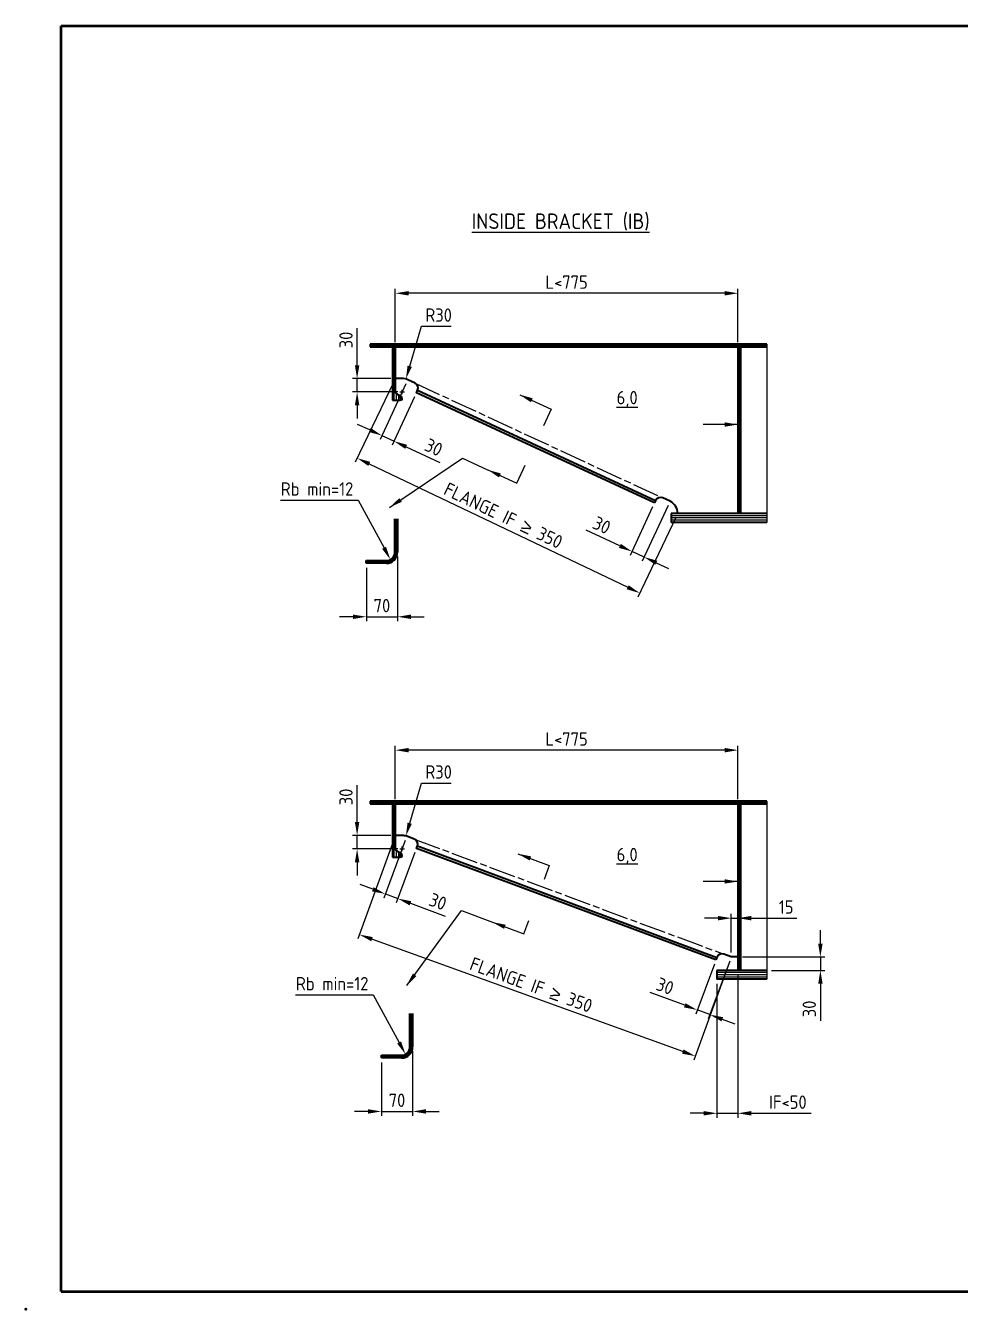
# Model space of a CAD drawing. Header units: millimetres. Extents: x 0 to 4195, y 0 to 2965.
# Drawn here: x 0 to 2098, y 0 to 2880 of the extents above; entities that cross this region are included whole.
import ezdxf
from ezdxf.enums import TextEntityAlignment as Align

# ---------------------------------------------------------------- set-up
doc = ezdxf.new("R2010")
doc.units = ezdxf.units.MM
doc.header["$LTSCALE"] = 5
doc.linetypes.add('AM_ISO08W050', pattern=[18, 12, -1.5, 3, -1.5])
for name, color, linetype, lineweight in [('AM_BOR', 7, 'Continuous', 50), ('Mechanical-AM_0', 7, 'Continuous', 40), ('Mechanical-AM_4', 3, 'Continuous', 25), ('Mechanical-AM_5', 3, 'Continuous', 25), ('Mechanical-AM_7', 4, 'AM_ISO08W050', 25), ('Mechanical-AM_8', 1, 'Continuous', 25)]:
    doc.layers.add(name, color=color, linetype=linetype, lineweight=lineweight)
doc.styles.get("Standard").update_dxf_attribs({"font": 'ISOCP.SHX'})
doc.linetypes.add('amzigzag', pattern='A,0.0001,[135,ltypeshp.shx,S=0.04,R=0,X=0,Y=0],-11', length=11.0001)
doc.dimstyles.new('AM_ISO$0', dxfattribs={"dimtxt": 3, "dimasz": 3, "dimexe": 1, "dimexo": 1, "dimgap": 1, "dimtad": 1, "dimdec": 0, "dimdsep": 46, "dimtxsty": 'Standard', "dimcen": 0, "dimclrd": 256, "dimclre": 256, "dimclrt": 2, "dimadec": 0, "dimazin": 2, "dimtp": 0.1, "dimtm": 0.1, "dimtfac": 0.71, "dimtdec": 0, "dimtmove": 0, "dimatfit": 3, "dimfxl": 1, "dimtzin": 0, "dimlwd": -1, "dimlwe": -1, "dimarcsym": 1})
doc.dimstyles.new('AM_ISO$4', dxfattribs={"dimtxt": 3, "dimasz": 3, "dimexe": 1, "dimexo": 1, "dimgap": 1, "dimtad": 1, "dimtoh": 1, "dimdec": 0, "dimdsep": 46, "dimtxsty": 'Standard', "dimcen": 0, "dimclrd": 256, "dimclre": 256, "dimclrt": 2, "dimadec": 0, "dimazin": 2, "dimtp": 0.1, "dimtm": 0.1, "dimtfac": 0.71, "dimtdec": 3, "dimtofl": 0, "dimtmove": 0, "dimatfit": 0, "dimfxl": 1, "dimtzin": 0, "dimlwd": -1, "dimlwe": -1, "dimarcsym": 1})
doc.dimstyles.new('AM_ISO$7', dxfattribs={"dimtxt": 3, "dimasz": 3, "dimexe": 1, "dimexo": 1, "dimgap": 1, "dimtad": 1, "dimdec": 0, "dimdsep": 46, "dimtxsty": 'Standard', "dimcen": 0, "dimclrd": 256, "dimclre": 256, "dimclrt": 2, "dimadec": 0, "dimazin": 2, "dimtp": 0.1, "dimtm": 0.1, "dimtfac": 0.71, "dimtdec": 0, "dimtmove": 0, "dimatfit": 3, "dimfxl": 1, "dimtzin": 0, "dimlwd": -1, "dimlwe": -1, "dimarcsym": 1})

# ---------------------------------------------------------------- blocks, each defined once
blk = doc.blocks.new('A1')
at = {"layer": 'AM_BOR', "color": 161}
for p, q in [((16, 576), (816, 576)), ((16, 8), (16, 576)), ((16, 8), (816, 8))]:
    blk.add_line(p, q, dxfattribs=at)
at = {"layer": 'AM_BOR'}
blk.add_point((0, 0), dxfattribs=at)
blk = doc.blocks.new('*D80')
at = {"layer": 'Defpoints', "color": 0, "transparency": 16777216}
for p in [(764.5, 1673.8), (834.5, 1698.8), (834.5, 1553.8)]:
    blk.add_point(p, dxfattribs=at)
at = {"layer": 'Mechanical-AM_5', "transparency": 16777216}
for p, q in [((834.5, 1688.8), (834.5, 1543.8)), ((764.5, 1663.8), (764.5, 1543.8)), ((734.5, 1553.8), (704.5, 1553.8)), ((764.5, 1553.8), (834.5, 1553.8)), ((864.5, 1553.8), (894.5, 1553.8))]:
    blk.add_line(p, q, dxfattribs=at)
for points in [[(734.5, 1558.8), (734.5, 1548.8), (764.5, 1553.8)], [(864.5, 1558.8), (864.5, 1548.8), (834.5, 1553.8)]]:
    blk.add_solid(points, dxfattribs=at)
at = {"layer": 'Mechanical-AM_5', "color": 2, "transparency": 16777216, "insert": (799.5, 1578.8), "char_height": 30, "attachment_point": 5}
blk.add_mtext('70', dxfattribs=at)
blk = doc.blocks.new('*D55')
at = {"layer": 'Defpoints', "color": 0, "transparency": 16777216}
for p in [(829.4, 2279.6), (829.4, 2159.6), (1598.4, 2159.6)]:
    blk.add_point(p, dxfattribs=at)
at = {"layer": 'Mechanical-AM_5', "transparency": 16777216}
for p, q in [((829.4, 2169.6), (829.4, 2289.6)), ((1568.4, 2279.6), (859.4, 2279.6)), ((1598.4, 2169.6), (1598.4, 2289.6))]:
    blk.add_line(p, q, dxfattribs=at)
for points in [[(859.4, 2284.6), (859.4, 2274.6), (829.4, 2279.6)], [(1568.4, 2284.6), (1568.4, 2274.6), (1598.4, 2279.6)]]:
    blk.add_solid(points, dxfattribs=at)
at = {"layer": 'Mechanical-AM_5', "color": 2, "transparency": 16777216, "insert": (1213.9, 2304.6), "char_height": 30, "attachment_point": 5}
blk.add_mtext('L<775', dxfattribs=at)
blk = doc.blocks.new('HP_120x6_sv')
at = {"ltscale": 0.35}
for p, q in [((0, 0), (0, -120)), ((0, 0), (6, 0)), ((6, 0), (6, -101.3)), ((8.2, -105.2), (19.3, -111.6)), ((0, -120), (17, -120))]:
    blk.add_line(p, q, dxfattribs=at)
for centre, start, end in [((10.5, -101.3), 180, 240), ((17, -115.5), 270, 60)]:
    blk.add_arc(centre, 4.5, start, end, dxfattribs=at)
at = {"layer": 'Mechanical-AM_8'}
for p, q in [((3, 0), (3, -120)), ((8, -105.1), (8, -120)), ((13, -108), (13, -120)), ((18, -110.9), (18, -120))]:
    blk.add_line(p, q, dxfattribs=at)
blk = doc.blocks.new('*D56')
at = {"layer": 'Defpoints', "color": 0, "transparency": 16777216}
for p in [(809.5, 1698.8), (818.6, 1682.1)]:
    blk.add_point(p, dxfattribs=at)
at = {"layer": 'Mechanical-AM_5', "transparency": 16777216}
for p, q in [((572, 1815.5), (745.8, 1815.5)), ((745.8, 1815.5), (804.2, 1708.4))]:
    blk.add_line(p, q, dxfattribs=at)
blk.add_arc((809.5, 1698.8), 19, 270, 328.7733, dxfattribs=at)
blk.add_solid([(808.6, 1710.8), (799.8, 1706.1), (818.6, 1682.1)], dxfattribs=at)
at = {"layer": 'Mechanical-AM_5', "color": 2, "transparency": 16777216, "insert": (653.9, 1840.5), "char_height": 30, "attachment_point": 5}
blk.add_mtext('Rb min=12', dxfattribs=at)
blk = doc.blocks.new('*D57')
at = {"layer": 'Defpoints', "color": 0, "transparency": 16777216}
for p in [(743.8, 2088.3), (829.4, 2088.3), (844.9, 2058.3)]:
    blk.add_point(p, dxfattribs=at)
at = {"layer": 'Mechanical-AM_5', "transparency": 16777216}
for p, q in [((743.8, 2118.3), (743.8, 2201.3)), ((819.4, 2088.3), (733.8, 2088.3)), ((743.8, 2058.3), (743.8, 2088.3)), ((834.9, 2058.3), (733.8, 2058.3)), ((743.8, 2028.3), (743.8, 1998.3))]:
    blk.add_line(p, q, dxfattribs=at)
for points in [[(738.8, 2118.3), (748.8, 2118.3), (743.8, 2088.3)], [(738.8, 2028.3), (748.8, 2028.3), (743.8, 2058.3)]]:
    blk.add_solid(points, dxfattribs=at)
at = {"layer": 'Mechanical-AM_5', "color": 2, "transparency": 16777216, "insert": (718.8, 2174.8), "char_height": 30, "attachment_point": 5, "rotation": 90}
blk.add_mtext('30', dxfattribs=at)
blk = doc.blocks.new('*D58')
at = {"layer": 'Defpoints', "color": 0, "transparency": 16777216}
for p in [(853.3, 2087.1), (844.9, 2058.3)]:
    blk.add_point(p, dxfattribs=at)
at = {"layer": 'Mechanical-AM_5', "transparency": 16777216}
for p, q in [((861.8, 2115.9), (888.1, 2205.7)), ((888.1, 2205.7), (955.2, 2205.7))]:
    blk.add_line(p, q, dxfattribs=at)
blk.add_solid([(857, 2117.3), (866.6, 2114.5), (853.3, 2087.1)], dxfattribs=at)
at = {"layer": 'Mechanical-AM_5', "color": 2, "transparency": 16777216, "insert": (926.7, 2230.7), "char_height": 30, "attachment_point": 5}
blk.add_mtext('R30', dxfattribs=at)
blk = doc.blocks.new('*D59')
at = {"layer": 'Defpoints', "color": 0, "transparency": 16777216}
for p in [(829.4, 2088.3), (1463.4, 1785.6), (1378.1, 1607)]:
    blk.add_point(p, dxfattribs=at)
at = {"layer": 'Mechanical-AM_5', "transparency": 16777216}
for p, q in [((825.1, 2079.3), (739.8, 1900.6)), ((771.2, 1896.7), (1351, 1619.9)), ((1459.1, 1776.6), (1373.8, 1598))]:
    blk.add_line(p, q, dxfattribs=at)
for points in [[(773.3, 1901.3), (769, 1892.2), (744.1, 1909.7)], [(1353.2, 1624.5), (1348.9, 1615.4), (1378.1, 1607)]]:
    blk.add_solid(points, dxfattribs=at)
at = {"layer": 'Mechanical-AM_5', "color": 2, "transparency": 16777216, "insert": (1071.9, 1781), "char_height": 30, "attachment_point": 5, "rotation": 334.4814}
blk.add_mtext('FLANGE IF {\\fArial|b0|i0|c0|p34;≥} 350', dxfattribs=at)
blk = doc.blocks.new('*D60')
at = {"layer": 'Defpoints', "color": 0, "transparency": 16777216}
for p in [(857.5, 2085.5), (877.1, 2056.6), (826.7, 1947.7)]:
    blk.add_point(p, dxfattribs=at)
at = {"layer": 'Mechanical-AM_5', "transparency": 16777216}
for p, q in [((853.3, 2076.4), (795.3, 1951.2)), ((872.9, 2047.5), (822.5, 1938.6)), ((772.2, 1972.9), (745, 1985.5)), ((799.5, 1960.3), (826.7, 1947.7)), ((853.9, 1935.1), (929.2, 1900.2))]:
    blk.add_line(p, q, dxfattribs=at)
for points in [[(774.3, 1977.5), (770.1, 1968.4), (799.5, 1960.3)], [(856, 1939.6), (851.8, 1930.5), (826.7, 1947.7)]]:
    blk.add_solid(points, dxfattribs=at)
at = {"layer": 'Mechanical-AM_5', "color": 2, "transparency": 16777216, "insert": (915.7, 1934), "char_height": 30, "attachment_point": 5, "rotation": 335.1414}
blk.add_mtext('30', dxfattribs=at)
blk = doc.blocks.new('*D61')
at = {"layer": 'Defpoints', "color": 0, "transparency": 16777216}
for p in [(1411.2, 1809.1), (1446, 1812.9), (1360.7, 1700.3)]:
    blk.add_point(p, dxfattribs=at)
at = {"layer": 'Mechanical-AM_5', "transparency": 16777216}
for p, q in [((1407, 1800.1), (1356.5, 1691.2)), ((1441.8, 1803.8), (1383.8, 1678.6)), ((1333.5, 1712.9), (1258.2, 1747.8)), ((1388, 1687.7), (1360.7, 1700.3)), ((1415.2, 1675), (1442.4, 1662.4))]:
    blk.add_line(p, q, dxfattribs=at)
for points in [[(1335.6, 1717.4), (1331.4, 1708.3), (1360.7, 1700.3)], [(1417.3, 1679.6), (1413.1, 1670.5), (1388, 1687.7)]]:
    blk.add_solid(points, dxfattribs=at)
at = {"layer": 'Mechanical-AM_5', "color": 2, "transparency": 16777216, "insert": (1292.8, 1759.3), "char_height": 30, "attachment_point": 5, "rotation": 335.1414}
blk.add_mtext('30', dxfattribs=at)
blk = doc.blocks.new('*D81')
at = {"layer": 'Defpoints', "color": 0, "transparency": 16777216}
for p in [(868.3, 589), (798.3, 564), (868.3, 444)]:
    blk.add_point(p, dxfattribs=at)
at = {"layer": 'Mechanical-AM_5', "transparency": 16777216}
for p, q in [((868.3, 579), (868.3, 434)), ((798.3, 554), (798.3, 434)), ((768.3, 444), (738.3, 444)), ((798.3, 444), (868.3, 444)), ((898.3, 444), (928.3, 444))]:
    blk.add_line(p, q, dxfattribs=at)
for points in [[(768.3, 449), (768.3, 439), (798.3, 444)], [(898.3, 449), (898.3, 439), (868.3, 444)]]:
    blk.add_solid(points, dxfattribs=at)
at = {"layer": 'Mechanical-AM_5', "color": 2, "transparency": 16777216, "insert": (833.3, 469), "char_height": 30, "attachment_point": 5}
blk.add_mtext('70', dxfattribs=at)
blk = doc.blocks.new('*D62')
at = {"layer": 'Defpoints', "color": 0, "transparency": 16777216}
for p in [(829.4, 1254.5), (829.4, 1134.5), (1598.4, 1134.5)]:
    blk.add_point(p, dxfattribs=at)
at = {"layer": 'Mechanical-AM_5', "transparency": 16777216}
for p, q in [((829.4, 1144.5), (829.4, 1264.5)), ((1568.4, 1254.5), (859.4, 1254.5)), ((1598.4, 1144.5), (1598.4, 1264.5))]:
    blk.add_line(p, q, dxfattribs=at)
for points in [[(859.4, 1259.5), (859.4, 1249.5), (829.4, 1254.5)], [(1568.4, 1259.5), (1568.4, 1249.5), (1598.4, 1254.5)]]:
    blk.add_solid(points, dxfattribs=at)
at = {"layer": 'Mechanical-AM_5', "color": 2, "transparency": 16777216, "insert": (1213.9, 1279.5), "char_height": 30, "attachment_point": 5}
blk.add_mtext('L<775', dxfattribs=at)
blk = doc.blocks.new('*D63')
at = {"layer": 'Defpoints', "color": 0, "transparency": 16777216}
for p in [(843.3, 589), (852.4, 572.4)]:
    blk.add_point(p, dxfattribs=at)
at = {"layer": 'Mechanical-AM_5', "transparency": 16777216}
for p, q in [((605.9, 705.7), (779.7, 705.7)), ((779.7, 705.7), (838.1, 598.7))]:
    blk.add_line(p, q, dxfattribs=at)
blk.add_arc((843.3, 589), 19, 270, 328.7733, dxfattribs=at)
blk.add_solid([(842.4, 601.1), (833.7, 596.3), (852.4, 572.4)], dxfattribs=at)
at = {"layer": 'Mechanical-AM_5', "color": 2, "transparency": 16777216, "insert": (687.8, 730.7), "char_height": 30, "attachment_point": 5}
blk.add_mtext('Rb min=12', dxfattribs=at)
blk = doc.blocks.new('*D64')
at = {"layer": 'Defpoints', "color": 0, "transparency": 16777216}
for p in [(743.8, 1063.1), (829.4, 1063.1), (844.9, 1033.1)]:
    blk.add_point(p, dxfattribs=at)
at = {"layer": 'Mechanical-AM_5', "transparency": 16777216}
for p, q in [((743.8, 1093.1), (743.8, 1176.2)), ((819.4, 1063.1), (733.8, 1063.1)), ((743.8, 1033.1), (743.8, 1063.1)), ((834.9, 1033.1), (733.8, 1033.1)), ((743.8, 1003.1), (743.8, 973.1))]:
    blk.add_line(p, q, dxfattribs=at)
for points in [[(738.8, 1093.1), (748.8, 1093.1), (743.8, 1063.1)], [(738.8, 1003.1), (748.8, 1003.1), (743.8, 1033.1)]]:
    blk.add_solid(points, dxfattribs=at)
at = {"layer": 'Mechanical-AM_5', "color": 2, "transparency": 16777216, "insert": (718.8, 1149.6), "char_height": 30, "attachment_point": 5, "rotation": 90}
blk.add_mtext('30', dxfattribs=at)
blk = doc.blocks.new('*D65')
at = {"layer": 'Defpoints', "color": 0, "transparency": 16777216}
for p in [(853.3, 1061.9), (844.9, 1033.1)]:
    blk.add_point(p, dxfattribs=at)
at = {"layer": 'Mechanical-AM_5', "transparency": 16777216}
for p, q in [((861.8, 1090.7), (888.1, 1180.6)), ((888.1, 1180.6), (955.2, 1180.6))]:
    blk.add_line(p, q, dxfattribs=at)
blk.add_solid([(857, 1092.1), (866.6, 1089.3), (853.3, 1061.9)], dxfattribs=at)
at = {"layer": 'Mechanical-AM_5', "color": 2, "transparency": 16777216, "insert": (926.7, 1205.6), "char_height": 30, "attachment_point": 5}
blk.add_mtext('R30', dxfattribs=at)
blk = doc.blocks.new('*D82')
at = {"layer": 'Defpoints', "color": 0, "transparency": 16777216}
for p in [(855.3, 1061.3), (877.2, 1033.9), (835.3, 921.5)]:
    blk.add_point(p, dxfattribs=at)
at = {"layer": 'Mechanical-AM_5', "transparency": 16777216}
for p, q in [((851.8, 1051.9), (803.7, 922.5)), ((873.7, 1024.6), (831.8, 912.1)), ((779.1, 942.4), (751, 952.8)), ((807.2, 931.9), (835.3, 921.5)), ((863.4, 911), (941.3, 882.1))]:
    blk.add_line(p, q, dxfattribs=at)
for points in [[(780.8, 947.1), (777.3, 937.7), (807.2, 931.9)], [(865.2, 915.7), (861.7, 906.3), (835.3, 921.5)]]:
    blk.add_solid(points, dxfattribs=at)
at = {"layer": 'Mechanical-AM_5', "color": 2, "transparency": 16777216, "insert": (925.1, 914.7), "char_height": 30, "attachment_point": 5, "rotation": 339.5988}
blk.add_mtext('30', dxfattribs=at)
blk = doc.blocks.new('*D83')
at = {"layer": 'Defpoints', "color": 0, "transparency": 16777216}
for p in [(1549, 784.1), (1583.4, 790.5), (1507.1, 671.6)]:
    blk.add_point(p, dxfattribs=at)
at = {"layer": 'Mechanical-AM_5', "transparency": 16777216}
for p, q in [((1579.9, 781.1), (1531.8, 651.8)), ((1545.5, 774.7), (1503.6, 662.2)), ((1479, 682.1), (1401.2, 711)), ((1535.3, 661.1), (1507.1, 671.6)), ((1563.4, 650.7), (1591.5, 640.2))]:
    blk.add_line(p, q, dxfattribs=at)
for points in [[(1480.8, 686.7), (1477.3, 677.4), (1507.1, 671.6)], [(1565.1, 655.4), (1561.6, 646), (1535.3, 661.1)]]:
    blk.add_solid(points, dxfattribs=at)
at = {"layer": 'Mechanical-AM_5', "color": 2, "transparency": 16777216, "insert": (1434.8, 725.2), "char_height": 30, "attachment_point": 5, "rotation": 339.5988}
blk.add_mtext('30', dxfattribs=at)
blk = doc.blocks.new('*D84')
at = {"layer": 'Defpoints', "color": 0, "transparency": 16777216}
for p in [(829.4, 1063.1), (748.9, 840.7), (1583.4, 790.5)]:
    blk.add_point(p, dxfattribs=at)
at = {"layer": 'Mechanical-AM_5', "transparency": 16777216}
for p, q in [((826, 1053.7), (745.5, 831.3)), ((1474.7, 578.3), (777.2, 830.5)), ((1580, 781.1), (1499.5, 558.7))]:
    blk.add_line(p, q, dxfattribs=at)
for points in [[(778.9, 835.2), (775.5, 825.8), (748.9, 840.7)], [(1476.4, 583), (1473, 573.6), (1502.9, 568.1)]]:
    blk.add_solid(points, dxfattribs=at)
at = {"layer": 'Mechanical-AM_5', "color": 2, "transparency": 16777216, "insert": (1134.5, 728), "char_height": 30, "attachment_point": 5, "rotation": 340.1194}
blk.add_mtext('FLANGE IF {\\fArial|b0|i0|c0|p34;≥} 350', dxfattribs=at)
blk = doc.blocks.new('*D85')
at = {"layer": 'Defpoints', "color": 0, "transparency": 16777216}
for p in [(1598.4, 760.5), (1551.4, 740.5), (1598.4, 439.8)]:
    blk.add_point(p, dxfattribs=at)
at = {"layer": 'Mechanical-AM_5', "transparency": 16777216}
for p, q in [((1598.4, 750.5), (1598.4, 429.8)), ((1551.4, 730.5), (1551.4, 429.8)), ((1521.4, 439.8), (1491.4, 439.8)), ((1551.4, 439.8), (1598.4, 439.8)), ((1628.4, 439.8), (1762.4, 439.8))]:
    blk.add_line(p, q, dxfattribs=at)
for points in [[(1521.4, 444.8), (1521.4, 434.8), (1551.4, 439.8)], [(1628.4, 444.8), (1628.4, 434.8), (1598.4, 439.8)]]:
    blk.add_solid(points, dxfattribs=at)
at = {"layer": 'Mechanical-AM_5', "color": 2, "transparency": 16777216, "insert": (1710.4, 464.8), "char_height": 30, "attachment_point": 5}
blk.add_mtext('IF<50', dxfattribs=at)
blk = doc.blocks.new('*D66')
at = {"layer": 'Defpoints', "color": 0, "transparency": 16777216}
for p in [(1598.4, 877.6), (1583.4, 790.5), (1598.4, 790.5)]:
    blk.add_point(p, dxfattribs=at)
at = {"layer": 'Mechanical-AM_5', "transparency": 16777216}
for p, q in [((1553.4, 877.6), (1523.4, 877.6)), ((1583.4, 800.5), (1583.4, 887.6)), ((1583.4, 877.6), (1598.4, 877.6)), ((1598.4, 800.5), (1598.4, 887.6)), ((1628.4, 877.6), (1730.7, 877.6))]:
    blk.add_line(p, q, dxfattribs=at)
for points in [[(1553.4, 882.6), (1553.4, 872.6), (1583.4, 877.6)], [(1628.4, 882.6), (1628.4, 872.6), (1598.4, 877.6)]]:
    blk.add_solid(points, dxfattribs=at)
at = {"layer": 'Mechanical-AM_5', "color": 2, "transparency": 16777216, "insert": (1706.6, 902.6), "char_height": 30, "attachment_point": 5}
blk.add_mtext('15', dxfattribs=at)
blk = doc.blocks.new('*D86')
at = {"layer": 'Defpoints', "color": 0, "transparency": 16777216}
for p in [(1598.4, 790.5), (1663.5, 760.5), (1783.5, 760.5)]:
    blk.add_point(p, dxfattribs=at)
at = {"layer": 'Mechanical-AM_5', "transparency": 16777216}
for p, q in [((1783.5, 820.5), (1783.5, 850.5)), ((1608.4, 790.5), (1793.5, 790.5)), ((1783.5, 790.5), (1783.5, 760.5)), ((1673.5, 760.5), (1793.5, 760.5)), ((1783.5, 730.5), (1783.5, 647.5))]:
    blk.add_line(p, q, dxfattribs=at)
for points in [[(1778.5, 820.5), (1788.5, 820.5), (1783.5, 790.5)], [(1778.5, 730.5), (1788.5, 730.5), (1783.5, 760.5)]]:
    blk.add_solid(points, dxfattribs=at)
at = {"layer": 'Mechanical-AM_5', "color": 2, "transparency": 16777216, "insert": (1758.5, 674), "char_height": 30, "attachment_point": 5, "rotation": 90}
blk.add_mtext('30', dxfattribs=at)
blk = doc.blocks.new('DETAIL TITLE')
at = {"color": 161}
blk.add_attdef('TITLE', text='', height=3.5, dxfattribs=at).set_placement((-0.02, -0.74), align=Align.BOTTOM_CENTER)
at = {"color": 2}
for p in [(-0.05, -1.74), (-0.05, -6.74), (-0.05, -11.74), (-0.05, -16.74)]:
    blk.add_attdef('NOTE', text='', height=2.5, dxfattribs=at).set_placement(p, align=Align.TOP_CENTER)

msp = doc.modelspace()

# ---------------------------------------------------------------- linework, layer by layer
at = {"layer": 'Mechanical-AM_0'}
for p, q in [((1663.4621, 2165.6468), (773.3588, 2165.6468)), ((773.3588, 2165.6468), (773.3588, 2159.6468)), ((773.3588, 2159.6468), (1663.4621, 2159.6468)), ((1598.3588, 2159.6468), (1598.3588, 1785.6468)), ((1604.3588, 2159.6468), (1604.3588, 1785.6468)), ((879.6461, 2062.0231), (1413.7052, 1814.5904)), ((1448.3588, 1785.6468), (1448.3588, 1765.6468)), ((1663.4621, 1785.6468), (1448.3588, 1785.6468)), ((828.4701, 1698.7915), (828.4701, 1773.7915)), ((834.4701, 1773.7915), (834.4701, 1698.7915)), ((1663.4621, 1765.6468), (1448.3588, 1765.6468)), ((764.4701, 1673.7915), (764.4701, 1679.7915)), ((764.4701, 1679.7915), (809.4701, 1679.7915)), ((809.4701, 1673.7915), (764.4701, 1673.7915)), ((1663.4621, 1140.48), (773.3588, 1140.48)), ((773.3588, 1140.48), (773.3588, 1134.48)), ((773.3588, 1134.48), (1663.4621, 1134.48)), ((1598.3588, 1134.48), (1598.3588, 760.48)), ((1604.3588, 1134.48), (1604.3588, 760.48)), ((879.2517, 1039.5486), (1551.0575, 789.6904)), ((1551.3588, 760.48), (1551.3588, 740.48)), ((1663.4621, 760.48), (1551.3588, 760.48)), ((1663.4621, 740.48), (1551.3588, 740.48)), ((862.3194, 589.0341), (862.3194, 664.0341)), ((868.3194, 664.0341), (868.3194, 589.0341)), ((798.3194, 564.0341), (798.3194, 570.0341)), ((798.3194, 570.0341), (843.3194, 570.0341)), ((843.3194, 564.0341), (798.3194, 564.0341))]:
    msp.add_line(p, q, dxfattribs=at)
msp.add_lwpolyline([(1411.183, 1809.1463), (877.1239, 2056.579), (879.6461, 2062.0231, 0.414213562), (873.8025, 2077.9558), (857.4702, 2085.5226, 0.10889331), (844.8588, 2088.3022), (829.3588, 2088.3022), (829.3588, 2159.6468), (1598.3588, 2159.6468), (1598.3588, 1785.6468), (1463.3588, 1785.6468, 0.292143113), (1445.9702, 1812.8672), (1429.638, 1820.434, 0.414213562), (1413.7052, 1814.5904), (1411.183, 1809.1463)], format="xyb", dxfattribs=at)
msp.add_lwpolyline([(1548.966, 784.0668), (877.1602, 1033.925), (879.2517, 1039.5486, 0.414213562), (872.1875, 1054.979), (855.3166, 1061.2537, 0.089252852), (844.8588, 1063.1354), (829.3588, 1063.1354), (829.3588, 1134.48), (1598.3588, 1134.48), (1598.3588, 790.48), (1583.3588, 790.48), (1566.4879, 796.7546, 0.414213562), (1551.0575, 789.6904)], format="xyb", close=True, dxfattribs=at)
at = {"layer": 'Mechanical-AM_0', "ltscale": 0.5}
for centre, radius in [((809.4701, 1698.7915), 25), ((809.4701, 1698.7915), 19), ((843.3194, 589.0341), 25), ((843.3194, 589.0341), 19)]:
    msp.add_arc(centre, radius, 270, 0, dxfattribs=at)
at = {"layer": 'Mechanical-AM_4', "linetype": 'amzigzag'}
for p, q in [((1663.4621, 2165.6468), (1663.4621, 1765.6468)), ((1663.4621, 1140.48), (1663.4621, 740.48))]:
    msp.add_line(p, q, dxfattribs=at)
at = {"layer": 'Mechanical-AM_7'}
for p, q in [((873.8025, 2077.9558), (1429.638, 1820.434)), ((839.8588, 2058.3022), (849.8588, 2058.3022)), ((844.8588, 2053.3022), (844.8588, 2063.3022)), ((844.8588, 1028.1354), (844.8588, 1038.1354)), ((872.1875, 1054.979), (1566.4879, 796.7546)), ((839.8588, 1033.1354), (849.8588, 1033.1354))]:
    msp.add_line(p, q, dxfattribs=at)
at = {"layer": 'Mechanical-AM_8', "ltscale": 0.5}
for p, q in [((1663.4621, 2162.6468), (773.3588, 2162.6468)), ((1601.3588, 2159.6468), (1601.3588, 1785.6468)), ((831.4701, 1698.7915), (831.4701, 1773.7915)), ((1663.4621, 1780.6468), (1448.3588, 1780.6468)), ((1663.4621, 1775.6468), (1448.3588, 1775.6468)), ((1663.4621, 1770.6468), (1448.3588, 1770.6468)), ((764.4701, 1676.7915), (809.4701, 1676.7915)), ((1663.4621, 1137.48), (773.3588, 1137.48)), ((1601.3588, 1134.48), (1601.3588, 760.48)), ((1663.4621, 755.48), (1551.3588, 755.48)), ((1663.4621, 750.48), (1551.3588, 750.48)), ((1663.4621, 745.48), (1551.3588, 745.48)), ((865.3194, 589.0341), (865.3194, 664.0341)), ((798.3194, 567.0341), (843.3194, 567.0341))]:
    msp.add_line(p, q, dxfattribs=at)
for centre in [(809.4701, 1698.7915), (843.3194, 589.0341)]:
    msp.add_arc(centre, 22, 270, 0, dxfattribs=at)

# ---------------------------------------------------------------- block references
at = {"xscale": 10, "yscale": 10, "zscale": 10}
msp.add_blockref('DETAIL TITLE', (1200.8878, 2420.7105), dxfattribs=at).add_auto_attribs({'TITLE': '%%UINSIDE BRACKET (IB)'})
at = {"layer": 'Mechanical-AM_0', "lineweight": 0, "xscale": 5, "yscale": 5, "zscale": 5}
msp.add_blockref('A1', (0, 0), dxfattribs=at)
at = {"layer": 'Mechanical-AM_0'}
for p in [(823.3588, 2159.6468), (823.3588, 1134.48)]:
    msp.add_blockref('HP_120x6_sv', p, dxfattribs=at)

# ---------------------------------------------------------------- texts
at = {"layer": 'Mechanical-AM_5', "color": 2, "char_height": 30, "attachment_point": 5}
for insert in [(1349.8287, 2041.9581), (1349.8287, 1016.7913)]:
    msp.add_mtext('{\\L6,0}', dxfattribs=dict(at, insert=insert))

# ---------------------------------------------------------------- dimensions: what is measured, and where the dimension line sits
at = {"layer": 'Mechanical-AM_5'}
for base, p1, p2, picture, middle in [((829.3588, 2279.6468), (1598.3588, 2159.6468), (829.3588, 2159.6468), '*D55', (1213.8588, 2304.6468)), ((829.3588, 1254.48), (1598.3588, 1134.48), (829.3588, 1134.48), '*D62', (1213.8588, 1279.48))]:
    dim = msp.add_linear_dim(base=base, p1=p1, p2=p2, angle=180, text='L<775', dimstyle='AM_ISO$0', override={"dimscale": 10, "dimdec": 3, "dimpost": ''}, dxfattribs=at)
    dim.commit()
    dim.dimension.update_dxf_attribs({"geometry": picture, "text_midpoint": middle})
for center, mpoint, picture, middle in [((844.8588, 2058.3022), (853.3092, 2087.0875), '*D58', (926.653, 2205.7391)), ((844.8588, 1033.1354), (853.3092, 1061.9207), '*D65', (926.653, 1180.5723))]:
    dim = msp.add_radius_dim(center=center, mpoint=mpoint, dimstyle='AM_ISO$4', override={"dimscale": 10, "dimpost": ''}, dxfattribs=at)
    dim.commit()
    dim.dimension.update_dxf_attribs({"geometry": picture, "text_midpoint": middle, "dimtype": 164})
for base, p1, p2, angle, override, picture, middle in [((743.8446, 2088.3022), (844.8588, 2058.3022), (829.3588, 2088.3022), 90, {"dimscale": 10}, '*D57', (718.8446, 2174.814)), ((826.6783, 1947.6972), (857.4702, 2085.5226), (877.1239, 2056.579), 155.1414385, {"dimscale": 10, "dimpost": '', "dimadec": 2, "dimtp": 2, "dimtm": 2}, '*D60', (915.6841, 1934.0131)), ((1360.7374, 1700.2645), (1445.9702, 1812.8672), (1411.183, 1809.1463), 155.1414385, {"dimscale": 10, "dimpost": '', "dimadec": 2, "dimtp": 2, "dimtm": 2}, '*D61', (1292.7505, 1759.316)), ((743.8446, 1063.1354), (844.8588, 1033.1354), (829.3588, 1063.1354), 90, {"dimscale": 10}, '*D64', (718.8446, 1149.6472)), ((835.3292, 921.452), (855.3166, 1061.2537), (877.1602, 1033.925), 159.5988109, {"dimscale": 10, "dimpost": '', "dimadec": 2, "dimtp": 2, "dimtm": 2}, '*D82', (925.1293, 914.7266)), ((1783.4621, 760.48), (1598.3588, 790.48), (1663.4621, 760.48), 90, {"dimscale": 10, "dimadec": 2, "dimtp": 2, "dimtm": 2}, '*D86', (1758.4621, 673.9682)), ((1507.135, 671.5938), (1583.3588, 790.48), (1548.966, 784.0668), 159.5988109, {"dimscale": 10, "dimadec": 2, "dimtp": 2, "dimtm": 2}, '*D83', (1434.7644, 725.183))]:
    dim = msp.add_linear_dim(base=base, p1=p1, p2=p2, angle=angle, dimstyle='AM_ISO$0', override=override, dxfattribs=at)
    dim.commit()
    dim.dimension.update_dxf_attribs({"geometry": picture, "text_midpoint": middle})
for p1, p2, distance, override, picture, middle in [((829.3588, 2088.3022), (1463.3588, 1785.6468), -197.9396, {"dimscale": 10, "dimadec": 2, "dimtp": 2, "dimtm": 2}, '*D59', (1071.8787, 1780.954)), ((1583.3588, 790.48), (829.3588, 1063.1354), 236.483, {"dimscale": 10, "dimpost": '', "dimadec": 2, "dimtp": 2, "dimtm": 2}, '*D84', (1134.4598, 727.9785))]:
    dim = msp.add_aligned_dim(p1=p1, p2=p2, distance=distance, text='FLANGE IF {\\fArial|b0|i0|c0|p34;≥} 350', dimstyle='AM_ISO$0', override=override, dxfattribs=at)
    dim.commit()
    dim.dimension.update_dxf_attribs({"geometry": picture, "text_midpoint": middle})
for center, mpoint, picture, middle in [((809.4701, 1698.7915), (818.5704, 1682.1126), '*D56', (745.8157, 1815.4567)), ((843.3194, 589.0341), (852.4196, 572.3553), '*D63', (779.6649, 705.6993))]:
    dim = msp.add_radius_dim(center=center, mpoint=mpoint, text='Rb min=12', dimstyle='AM_ISO$4', override={"dimscale": 10, "dimpost": '', "dimsd1": 1, "dimtmove": 1}, dxfattribs=at)
    dim.commit()
    dim.dimension.update_dxf_attribs({"geometry": picture, "text_midpoint": middle, "dimtype": 164})
for base, p1, p2, picture, middle in [((834.4701, 1553.7915), (764.4701, 1673.7915), (834.4701, 1698.7915), '*D80', (799.4701, 1578.7915)), ((868.3194, 444.0341), (798.3194, 564.0341), (868.3194, 589.0341), '*D81', (833.3194, 469.0341))]:
    dim = msp.add_linear_dim(base=base, p1=p1, p2=p2, dimstyle='AM_ISO$0', override={"dimscale": 10, "dimdec": 1, "dimpost": ''}, dxfattribs=at)
    dim.commit()
    dim.dimension.update_dxf_attribs({"geometry": picture, "text_midpoint": middle})
dim = msp.add_linear_dim(base=(1598.3588, 877.6311), p1=(1583.3588, 790.48), p2=(1598.3588, 790.48), dimstyle='AM_ISO$0', override={"dimscale": 10, "dimadec": 2, "dimtp": 2, "dimtm": 2}, dxfattribs=at)
dim.commit()
dim.dimension.update_dxf_attribs({"geometry": '*D66', "text_midpoint": (1706.6015, 877.6311), "dimtype": 160})
dim = msp.add_linear_dim(base=(1598.3588, 439.7849), p1=(1551.3588, 740.48), p2=(1598.3588, 760.48), text='IF<50', dimstyle='AM_ISO$0', override={"dimscale": 10, "dimpost": '', "dimadec": 2, "dimtp": 2, "dimtm": 2}, dxfattribs=at)
dim.commit()
dim.dimension.update_dxf_attribs({"geometry": '*D85', "text_midpoint": (1710.3707, 464.7849)})

# ---------------------------------------------------------------- leaders
for points, override in [([(1108.6185, 2052.1152), (1179.2153, 2019.4073), (1161.8853, 1982.0023)], {"dimscale": 10, "dimtp": 4, "dimtm": 4}), ([(1598.3588, 1985.1468), (1520.4213, 1985.1468)], {"dimscale": 10, "dimtxt": 3, "dimtp": 4, "dimtm": 4}), ([(816.4532, 1799.1663), (980.6773, 1909.5838), (1036.5251, 1883.7092)], {"dimscale": 10, "dimtxt": 3}), ([(1036.9832, 1883.4969), (1102.2397, 1853.2632), (1120.9279, 1893.5997)], {"dimscale": 10, "dimtp": 4, "dimtm": 4}), ([(1104.5856, 1022.0493), (1174.9985, 995.8613), (1163.3865, 964.6396)], {"dimscale": 10, "dimtp": 4, "dimtm": 4}), ([(1598.3588, 959.98), (1520.4213, 959.98)], {"dimscale": 10, "dimtxt": 3, "dimtp": 4, "dimtm": 4}), ([(855.1603, 726.2662), (977.7738, 894.5275), (1047.259, 868.6846)], {"dimscale": 10, "dimtxt": 3}), ([(1047.26, 868.6842), (1117.9242, 842.4028), (1129.1433, 872.568)], {"dimscale": 10, "dimtp": 4, "dimtm": 4})]:
    msp.add_leader(points, dimstyle='AM_ISO$7', override=override, dxfattribs=at)

doc.saveas('drawing.dxf')
